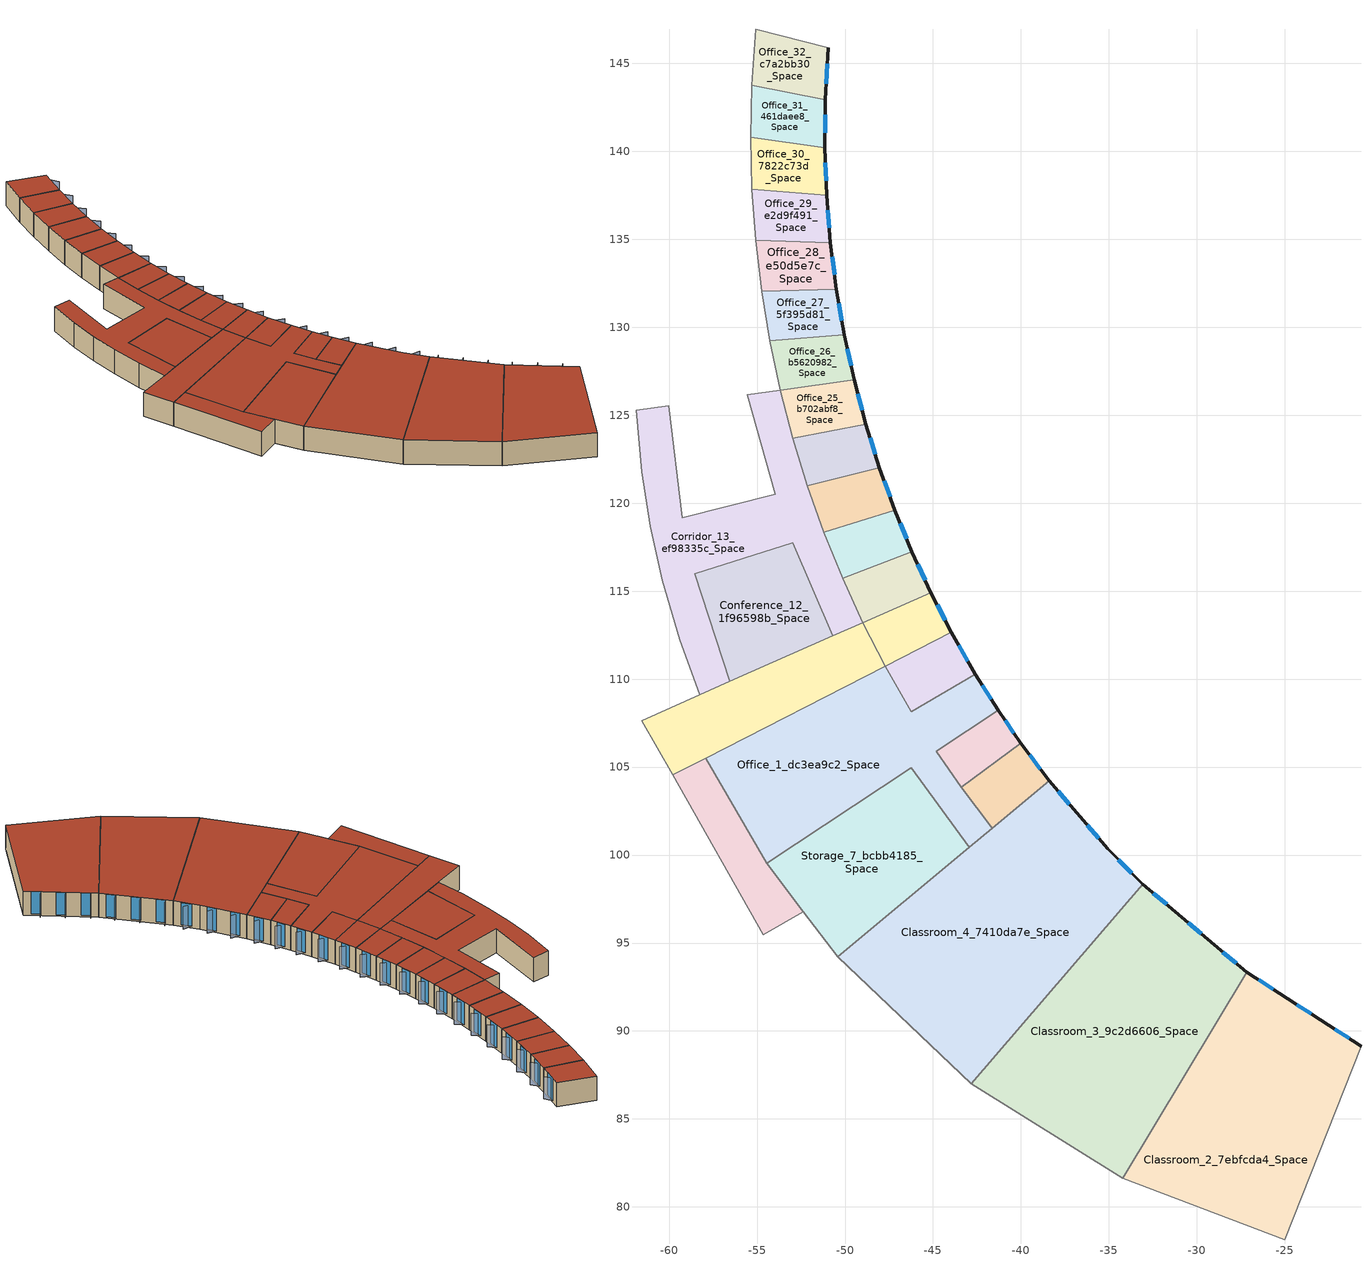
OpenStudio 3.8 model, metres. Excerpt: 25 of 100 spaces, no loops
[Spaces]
Office_1_dc3ea9c2_Space
 floor outside: -42.59,110.28 -41.29,108.23 -44.81,105.91 -43.38,103.84 -41.64,101.53 -42.95,100.44 -46.23,104.97 -54.46,99.53 -57.93,105.51 -47.71,110.73 -46.23,108.16 z18.9
 wall outside: -41.29,108.23 -42.59,110.28 z18.9:21.95
 wall to Corridor_2_a1642b87_Space: -57.93,105.51 -54.46,99.53 z18.9:21.95
 wall to Storage_7_bcbb4185_Space: -54.46,99.53 -46.23,104.97 -42.95,100.44 z18.9:21.95
 wall to Classroom_4_7410da7e_Space: -42.95,100.44 -41.64,101.53 z18.9:21.95
 wall to Conference_6_9ab692a0_Space: -41.64,101.53 -43.38,103.84 z18.9:21.95
 wall to Office_2_90ed529d_Space: -43.38,103.84 -44.81,105.91 -41.29,108.23 z18.9:21.95
 wall to Office_4_8a656f25_Space: -42.59,110.28 -46.23,108.16 -47.71,110.73 z18.9:21.95
 wall to Corridor_14_bce17e83_Space: -47.71,110.73 -57.93,105.51 z18.9:21.95
 window: -41.69,108.86 -42.19,109.65 z19.12:21.92
 roof outside: -57.93,105.51 -54.46,99.53 -46.23,104.97 -42.95,100.44 -41.64,101.53 -43.38,103.84 -44.81,105.91 -41.29,108.23 -42.59,110.28 -46.23,108.16 -47.71,110.73 z21.95
Office_2_90ed529d_Space
 floor outside: -41.29,108.23 -40,106.36 -43.38,103.84 -44.81,105.91 z18.9
 wall outside: -40,106.36 -41.29,108.23 z18.9:21.95
 wall to Conference_6_9ab692a0_Space: -43.38,103.84 -40,106.36 z18.9:21.95
 window: -40.4,106.94 -40.89,107.65 z19.12:21.92
 roof outside: -44.81,105.91 -43.38,103.84 -40,106.36 -41.29,108.23 z21.95
Office_4_8a656f25_Space
 floor outside: -43.95,112.65 -42.59,110.28 -46.23,108.16 -47.71,110.73 z18.9
 wall outside: -42.59,110.28 -43.95,112.65 z18.9:21.95
 wall to Office_19_036393c4_Space: -43.95,112.65 -47.71,110.73 z18.9:21.95
 window: -43.01,111.01 -43.53,111.92 z19.12:21.92
 roof outside: -47.71,110.73 -46.23,108.16 -42.59,110.28 -43.95,112.65 z21.95
Office_19_036393c4_Space
 floor outside: -45.12,114.92 -43.95,112.65 -47.71,110.73 -48.98,113.21 z18.9
 wall outside: -43.95,112.65 -45.12,114.92 z18.9:21.95
 wall to Office_22_03c9018e_Space: -45.12,114.92 -48.98,113.21 z18.9:21.95
 wall to Corridor_14_bce17e83_Space: -48.98,113.21 -47.71,110.73 z18.9:21.95
 window: -44.31,113.35 -44.76,114.22 z19.12:21.92
 roof outside: -48.98,113.21 -47.71,110.73 -43.95,112.65 -45.12,114.92 z21.95
Office_21_3e624260_Space
 floor outside: -47.17,119.61 -46.19,117.24 -50.14,115.74 -51.2,118.34 z18.9
 wall outside: -46.19,117.24 -47.17,119.61 z18.9:21.95
 wall to Office_22_03c9018e_Space: -50.14,115.74 -46.19,117.24 z18.9:21.95
 wall to Office_23_3a887d1c_Space: -47.17,119.61 -51.2,118.34 z18.9:21.95
 wall to Corridor_13_ef98335c_Space: -51.2,118.34 -50.14,115.74 z18.9:21.95
 window: -46.5,117.97 -46.87,118.87 z19.12:21.92
 roof outside: -51.2,118.34 -50.14,115.74 -46.19,117.24 -47.17,119.61 z21.95
Office_22_03c9018e_Space
 floor outside: -46.19,117.24 -45.12,114.92 -48.98,113.21 -50.14,115.74 z18.9
 wall outside: -45.12,114.92 -46.19,117.24 z18.9:21.95
 wall to Corridor_13_ef98335c_Space: -50.14,115.74 -48.98,113.21 z18.9:21.95
 window: -45.45,115.63 -45.86,116.52 z19.12:21.92
 roof outside: -50.14,115.74 -48.98,113.21 -45.12,114.92 -46.19,117.24 z21.95
Office_23_3a887d1c_Space
 floor outside: -48.04,122.03 -47.17,119.61 -51.2,118.34 -52.14,120.98 z18.9
 wall outside: -47.17,119.61 -48.04,122.03 z18.9:21.95
 wall to Office_24_a6e6d1ee_Space: -48.04,122.03 -52.14,120.98 z18.9:21.95
 wall to Corridor_13_ef98335c_Space: -52.14,120.98 -51.2,118.34 z18.9:21.95
 window: -47.44,120.36 -47.77,121.28 z19.12:21.92
 roof outside: -52.14,120.98 -51.2,118.34 -47.17,119.61 -48.04,122.03 z21.95
Office_24_a6e6d1ee_Space
 floor outside: -48.82,124.5 -48.04,122.03 -52.14,120.98 -52.97,123.68 z18.9
 wall outside: -48.04,122.03 -48.82,124.5 z18.9:21.95
 wall to Office_25_b702abf8_Space: -48.82,124.5 -52.97,123.68 z18.9:21.95
 wall to Corridor_13_ef98335c_Space: -52.97,123.68 -52.14,120.98 z18.9:21.95
 window: -48.28,122.79 -48.58,123.73 z19.12:21.92
 roof outside: -52.97,123.68 -52.14,120.98 -48.04,122.03 -48.82,124.5 z21.95
Office_25_b702abf8_Space
 floor outside: -49.48,127.02 -48.82,124.5 -52.97,123.68 -53.68,126.43 z18.9
 wall outside: -48.82,124.5 -49.48,127.02 z18.9:21.95
 wall to Office_26_b5620982_Space: -49.48,127.02 -53.68,126.43 z18.9:21.95
 wall to Corridor_13_ef98335c_Space: -53.68,126.43 -52.97,123.68 z18.9:21.95
 window: -49.02,125.28 -49.28,126.24 z19.12:21.92
 roof outside: -53.68,126.43 -52.97,123.68 -48.82,124.5 -49.48,127.02 z21.95
Office_26_b5620982_Space
 floor outside: -50.04,129.58 -49.48,127.02 -53.68,126.43 -54.27,129.22 z18.9
 wall outside: -49.48,127.02 -50.04,129.58 z18.9:21.95
 wall to Office_27_5f395d81_Space: -50.04,129.58 -54.27,129.22 z18.9:21.95
 wall to Corridor_11_dd9caaad_Space: -54.27,129.22 -53.68,126.43 z18.9:21.95
 window: -49.66,127.81 -49.87,128.78 z19.12:21.92
 roof outside: -54.27,129.22 -53.68,126.43 -49.48,127.02 -50.04,129.58 z21.95
Office_27_5f395d81_Space
 floor outside: -50.49,132.18 -50.04,129.58 -54.27,129.22 -54.74,132.06 z18.9
 wall outside: -50.04,129.58 -50.49,132.18 z18.9:21.95
 wall to Office_28_e50d5e7c_Space: -50.49,132.18 -54.74,132.06 z18.9:21.95
 wall to Corridor_11_dd9caaad_Space: -54.74,132.06 -54.27,129.22 z18.9:21.95
 window: -50.18,130.38 -50.35,131.37 z19.12:21.92
 roof outside: -54.74,132.06 -54.27,129.22 -50.04,129.58 -50.49,132.18 z21.95
Office_28_e50d5e7c_Space
 floor outside: -50.83,134.82 -50.49,132.18 -54.74,132.06 -55.08,134.94 z18.9
 wall outside: -50.49,132.18 -50.83,134.82 z18.9:21.95
 wall to Office_29_e2d9f491_Space: -50.83,134.82 -55.08,134.94 z18.9:21.95
 wall to Corridor_11_dd9caaad_Space: -55.08,134.94 -54.74,132.06 z18.9:21.95
 window: -50.6,132.99 -50.73,134 z19.12:21.92
 roof outside: -55.08,134.94 -54.74,132.06 -50.49,132.18 -50.83,134.82 z21.95
Office_29_e2d9f491_Space
 floor outside: -51.05,137.49 -50.83,134.82 -55.08,134.94 -55.29,137.85 z18.9
 wall outside: -50.83,134.82 -51.05,137.49 z18.9:21.95
 wall to Office_30_7822c73d_Space: -51.05,137.49 -55.29,137.85 z18.9:21.95
 wall to Corridor_11_dd9caaad_Space: -55.29,137.85 -55.08,134.94 z18.9:21.95
 window: -50.9,135.65 -50.98,136.66 z19.12:21.92
 roof outside: -55.29,137.85 -55.08,134.94 -50.83,134.82 -51.05,137.49 z21.95
Office_30_7822c73d_Space
 floor outside: -51.14,140.2 -51.05,137.49 -55.29,137.85 -55.36,140.79 z18.9
 wall outside: -51.05,137.49 -51.14,140.2 z18.9:21.95
 wall to Office_31_461daee8_Space: -51.14,140.2 -55.36,140.79 z18.9:21.95
 wall to Corridor_11_dd9caaad_Space: -55.36,140.79 -55.29,137.85 z18.9:21.95
 window: -51.08,138.33 -51.11,139.36 z19.12:21.92
 roof outside: -55.36,140.79 -55.29,137.85 -51.05,137.49 -51.14,140.2 z21.95
Office_31_461daee8_Space
 floor outside: -51.12,142.94 -51.14,140.2 -55.36,140.79 -55.3,143.76 z18.9
 wall outside: -51.14,140.2 -51.12,142.94 z18.9:21.95
 wall to Office_32_c7a2bb30_Space: -51.12,142.94 -55.3,143.76 z18.9:21.95
 wall to Corridor_11_dd9caaad_Space: -55.3,143.76 -55.36,140.79 z18.9:21.95
 window: -51.13,141.05 -51.12,142.09 z19.12:21.92
 roof outside: -55.3,143.76 -55.36,140.79 -51.14,140.2 -51.12,142.94 z21.95
Office_32_c7a2bb30_Space
 floor outside: -50.94,145.89 -51.12,142.94 -55.3,143.76 -55.08,146.95 z18.9
 wall outside: -51.12,142.94 -50.94,145.89 z18.9:21.95
 wall to Conference_8_2761f21b_Space: -50.94,145.89 -55.08,146.95 z18.9:21.95
 wall to Corridor_11_dd9caaad_Space: -55.08,146.95 -55.3,143.76 z18.9:21.95
 window: -51.06,143.85 -51,144.98 z19.12:21.92
 roof outside: -55.08,146.95 -55.3,143.76 -51.12,142.94 -50.94,145.89 z21.95
Conference_6_9ab692a0_Space
 floor outside: -40,106.36 -38.4,104.23 -41.64,101.53 -43.38,103.84 z18.9
 wall outside: -38.4,104.23 -40,106.36 z18.9:21.95
 wall to Classroom_4_7410da7e_Space: -41.64,101.53 -38.4,104.23 z18.9:21.95
 window: -38.9,104.89 -39.51,105.7 z19.12:21.92
 roof outside: -43.38,103.84 -41.64,101.53 -38.4,104.23 -40,106.36 z21.95
Conference_12_1f96598b_Space
 floor outside: -52.98,117.75 -50.71,112.47 -56.54,109.89 -58.55,115.99 z18.9
 wall to Corridor_13_ef98335c_Space: -50.71,112.47 -52.98,117.75 -58.55,115.99 -56.54,109.89 z18.9:21.95
 wall to Corridor_14_bce17e83_Space: -56.54,109.89 -50.71,112.47 z18.9:21.95
 roof outside: -58.55,115.99 -56.54,109.89 -50.71,112.47 -52.98,117.75 z21.95
Classroom_2_7ebfcda4_Space
 floor outside: -20.67,89.15 -25.02,78.12 -34.22,81.63 -27.16,93.33 z18.9
 wall outside: -20.67,89.15 -27.16,93.33 z18.9:21.95
 wall to Classroom_3_9c2d6606_Space: -27.16,93.33 -34.22,81.63 z18.9:21.95
 wall to Corridor_15_63274d93_Space: -34.22,81.63 -25.02,78.12 z18.9:21.95
 wall to Storage_6_e283fc4b_Space: -25.02,78.12 -20.67,89.15 z18.9:21.95
 window: -21.34,89.58 -22.16,90.11 / -23.5,90.97 -24.33,91.5 / -25.67,92.37 -26.49,92.9 z19.12:21.92
 roof outside: -27.16,93.33 -34.22,81.63 -25.02,78.12 -20.67,89.15 z21.95
Classroom_3_9c2d6606_Space
 floor outside: -27.16,93.33 -34.22,81.63 -42.83,86.99 -33.08,98.35 z18.9
 wall outside: -27.16,93.33 -33.08,98.35 z18.9:21.95
 wall to Classroom_4_7410da7e_Space: -33.08,98.35 -42.83,86.99 z18.9:21.95
 wall to Corridor_15_63274d93_Space: -42.83,86.99 -34.22,81.63 z18.9:21.95
 window: -27.77,93.85 -28.53,94.49 / -29.75,95.52 -30.5,96.16 / -31.72,97.2 -32.47,97.83 z19.12:21.92
 roof outside: -33.08,98.35 -42.83,86.99 -34.22,81.63 -27.16,93.33 z21.95
Classroom_4_7410da7e_Space
 floor outside: -35.07,100.37 -33.08,98.35 -42.83,86.99 -50.42,94.21 -38.4,104.23 z18.9
 wall outside: -33.08,98.35 -35.07,100.37 -38.4,104.23 z18.9:21.95
 wall to Corridor_15_63274d93_Space: -50.42,94.21 -42.83,86.99 z18.9:21.95
 wall to Storage_7_bcbb4185_Space: -42.95,100.44 -50.42,94.21 z18.9:21.95
 window: -33.7,98.98 -34.45,99.74 / -35.59,100.97 -36.22,101.7 / -37.25,102.9 -37.89,103.64 z19.12:21.92
 roof outside: -50.42,94.21 -42.83,86.99 -33.08,98.35 -35.07,100.37 -38.4,104.23 z21.95
Corridor_2_a1642b87_Space
 floor outside: -57.93,105.51 -54.46,99.53 -52.36,96.77 -54.64,95.47 -59.8,104.55 z18.9
 wall to Storage_7_bcbb4185_Space: -52.36,96.77 -54.46,99.53 z18.9:21.95
 wall to Corridor_14_bce17e83_Space: -57.93,105.51 -59.8,104.55 z18.9:21.95
 wall to Classroom_1_bcdb10c7_Space: -59.8,104.55 -54.64,95.47 z18.9:21.95
 wall to Corridor_15_63274d93_Space: -54.64,95.47 -52.36,96.77 z18.9:21.95
 roof outside: -59.8,104.55 -54.64,95.47 -52.36,96.77 -54.46,99.53 -57.93,105.51 z21.95
Corridor_13_ef98335c_Space
 floor outside: -53.68,126.43 -52.97,123.68 -52.14,120.98 -51.2,118.34 -50.14,115.74 -48.98,113.21 -50.71,112.47 -52.98,117.75 -58.55,115.99 -56.54,109.89 -58.25,109.1 -59.4,112.24 -60.39,115.63 -61.07,118.7 -61.56,121.79 -61.88,125.28 -60.01,125.54 -59.25,119.17 -53.97,120.52 -55.55,126.17 z18.9
 wall to Corridor_11_dd9caaad_Space: -60.01,125.54 -61.88,125.28 / -53.68,126.43 -55.55,126.17 z18.9:21.95
 wall to Conference_13_0a49b84a_Space: -55.55,126.17 -53.97,120.52 -59.25,119.17 -60.01,125.54 z18.9:21.95
 wall to Corridor_14_bce17e83_Space: -50.71,112.47 -48.98,113.21 / -58.25,109.1 -56.54,109.89 z18.9:21.95
 wall to Conference_14_ebad9194_Space: -59.4,112.24 -58.25,109.1 z18.9:21.95
 wall to Office_11_144cce5f_Space: -60.39,115.63 -59.4,112.24 z18.9:21.95
 wall to Office_20_d91e2c96_Space: -61.07,118.7 -60.39,115.63 z18.9:21.95
 wall to Office_12_41c03544_Space: -61.56,121.79 -61.07,118.7 z18.9:21.95
 wall to Office_13_e8221609_Space: -61.88,125.28 -61.56,121.79 z18.9:21.95
 roof outside: -61.88,125.28 -61.56,121.79 -61.07,118.7 -60.39,115.63 -59.4,112.24 -58.25,109.1 -56.54,109.89 -58.55,115.99 -52.98,117.75 -50.71,112.47 -48.98,113.21 -50.14,115.74 -51.2,118.34 -52.14,120.98 -52.97,123.68 -53.68,126.43 -55.55,126.17 -53.97,120.52 -59.25,119.17 -60.01,125.54 z21.95
Corridor_14_bce17e83_Space
 floor outside: -48.98,113.21 -47.71,110.73 -59.8,104.55 -61.55,107.64 -58.25,109.1 -56.54,109.89 -50.71,112.47 z18.9
 wall to Classroom_1_bcdb10c7_Space: -61.55,107.64 -59.8,104.55 z18.9:21.95
 wall to Conference_14_ebad9194_Space: -58.25,109.1 -61.55,107.64 z18.9:21.95
 roof outside: -58.25,109.1 -61.55,107.64 -59.8,104.55 -47.71,110.73 -48.98,113.21 -50.71,112.47 -56.54,109.89 z21.95
Storage_7_bcbb4185_Space
 floor outside: -46.23,104.97 -42.95,100.44 -50.42,94.21 -54.46,99.53 z18.9
 wall to Corridor_15_63274d93_Space: -52.36,96.77 -50.42,94.21 z18.9:21.95
 roof outside: -54.46,99.53 -50.42,94.21 -42.95,100.44 -46.23,104.97 z21.95
shading: -41.21,109.43 -42.19,109.65 / -39.91,107.47 -40.89,107.65 / -42.57,111.66 -43.53,111.92 / -43.81,113.91 -44.76,114.22 / -45.94,118.49 -46.87,118.87 / -44.92,116.17 -45.86,116.52 / -46.87,120.86 -47.77,121.28 / -47.69,123.27 -48.58,123.73 / -48.41,125.73 -49.28,126.24 / -49.03,128.24 -49.87,128.78 / -49.54,130.8 -50.35,131.37 / -49.93,133.39 -50.73,134 / -50.22,136.02 -50.98,136.66 / -50.38,138.68 -51.11,139.36 / -50.42,141.38 -51.12,142.09 / -50.33,144.23 -51,144.98 / -38.51,105.56 -39.51,105.7 / -21.89,90.53 -22.16,90.11 / -24.06,91.92 -24.33,91.5 / -26.22,93.32 -26.49,92.9 / -28.2,94.87 -28.53,94.49 / -30.18,96.54 -30.5,96.16 / -32.15,98.21 -32.47,97.83 / -33.45,99.74 -34.45,99.74 / -35.22,101.63 -36.22,101.7 / -36.89,103.56 -37.89,103.64 z19.12:21.92
[Building]
LabBuilding: Default Construction Set=Default Generic Construction Set
[Material]
Name | Roughness | Thickness {m} | Conductivity {W/m-K} | Density {kg/m3} | Specific Heat {J/kg-K} | Thermal Absorptance | Solar Absorptance | Visible Absorptance
Generic Wall Air Gap | Smooth | 0.1 | 0.667 | 1.28 | 1000 | 0.9 | 0.7 | 0.7
8 in. Concrete Block Basement Wall | MediumRough | 0.2032 | 1.32511 | 1842 | 911.412 | 0.9 | 0.7 | 0.7
Generic 25mm Wood | MediumSmooth | 0.0254 | 0.15 | 608 | 1630 | 0.9 | 0.5 | 0.5
25mm Stucco | Smooth | 0.0254 | 0.719518 | 1856 | 839.458 | 0.9 | 0.7 | 0.7
Generic Acoustic Tile | MediumSmooth | 0.02 | 0.06 | 368 | 590 | 0.9 | 0.2 | 0.2
Generic 50mm Insulation | MediumRough | 0.05 | 0.03 | 43 | 1210 | 0.9 | 0.7 | 0.7
5/8 in. Gypsum Board | MediumSmooth | 0.0159 | 0.159893 | 800.002 | 1089.3 | 0.9 | 0.7 | 0.7
Generic Roof Membrane | MediumRough | 0.01 | 0.16 | 1120 | 1460 | 0.9 | 0.65 | 0.65
Generic HW Concrete | MediumRough | 0.2 | 1.95 | 2240 | 900 | 0.9 | 0.8 | 0.8
F08 Metal surface; Metal Roof Surface | Smooth | 0.0008 | 45.2497 | 7824.02 | 499.678 | 0.9 | 0.7 | 0.7
Generic 25mm Insulation | MediumRough | 0.025 | 0.03 | 43 | 1210 | 0.9 | 0.7 | 0.7
Roof Membrane | VeryRough | 0.0095 | 0.159893 | 1121.29 | 1459.06 | 0.9 | 0.7 | 0.7
Generic Ceiling Air Gap | Smooth | 0.1 | 0.556 | 1.28 | 1000 | 0.9 | 0.7 | 0.7
Generic LW Concrete | MediumRough | 0.1 | 0.53 | 1280 | 840 | 0.9 | 0.8 | 0.8
8 in. Normalweight Concrete Floor | MediumRough | 0.2032 | 2.30846 | 2322.01 | 831.464 | 0.9 | 0.7 | 0.7
Generic Painted Metal | Smooth | 0.0015 | 45 | 7690 | 410 | 0.9 | 0.5 | 0.5
Generic Brick | MediumRough | 0.1 | 0.9 | 1920 | 790 | 0.9 | 0.65 | 0.65
Generic Gypsum Board | MediumSmooth | 0.0127 | 0.16 | 800 | 1090 | 0.9 | 0.5 | 0.5
Material 1 | Smooth | 0.1 | 0.1 | 0.1 | 1400 |  | 0.65 | 0.65
[Material:NoMass] Thermal Absorptance=0.9; Solar Absorptance=0.7
Name | Roughness | Thermal Resistance {m2-K/W} | Visible Absorptance
Typical Insulation-R7 | MediumSmooth | 1.23277 | 0.7
Typical Insulation-R31 | MediumSmooth | 5.45942 | 0.7
Typical Insulation-R17 | MediumSmooth | 2.99387 | 0.7
Typical Insulation-R24 | MediumSmooth | 4.22664 | 0.7
Typical Insulation-R4 | MediumSmooth | 0.704441 | 0.7
Typical Insulation-R2 | MediumSmooth | 0.35222 | 0.7
Typical Carpet Pad | VeryRough | 0.21648 | 0.8
[WindowMaterial:Gas] Gas Type=Air
Name | Thickness {m}
AIR 13MM; Generic Window Air Gap | 0.0127
Gap_1_W_0_0038 | 0.0038
[WindowMaterial:Glazing] Optical Data Type=SpectralAverage; Infrared Transmittance at Normal Incidence=0; Dirt Correction Factor for Solar and Visible Transmittance=1; Solar Diffusing=No
Name | Thickness {m} | Solar Transmittance at Normal Incidence | Front Side Solar Reflectance at Normal Incidence | Back Side Solar Reflectance at Normal Incidence | Visible Transmittance at Normal Incidence | Front Side Visible Reflectance at Normal Incidence | Back Side Visible Reflectance at Normal Incidence | Front Side Infrared Hemispherical Emissivity | Back Side Infrared Hemispherical Emissivity | Conductivity {W/m-K}
Glass_2027F_LayerAvg | 0.004 | 0.369744 | 0.470069 | 0.340935 | 0.765222 | 0.0546 | 0.073741 | 0.03675 | 0.84 | 0.999331
CLEAR 6MM | 0.006 | 0.775 | 0.071 | 0.071 | 0.881 | 0.08 | 0.08 | 0.84 | 0.84 | 0.899398
Glass_2052_LayerAvg | 0.00837 | 0.507767 | 0.054228 | 0.0544931 | 0.586833 | 0.05805 | 0.058397 | 0.84 | 0.84 | 0.999331
Generic Clear Glass | 0.006 | 0.77 | 0.07 | 0.07 | 0.88 | 0.08 | 0.08 | 0.84 | 0.84 | 1
Generic Low-e Glass | 0.006 | 0.45 | 0.36 | 0.36 | 0.71 | 0.21 | 0.21 | 0.84 | 0.047 | 1
REF D CLEAR 6MM | 0.006 | 0.429 | 0.308 | 0.379 | 0.334 | 0.453 | 0.505 | 0.84 | 0.82 | 0.899398
REF B CLEAR HI 6MM | 0.006 | 0.24 | 0.16 | 0.32 | 0.3 | 0.16 | 0.29 | 0.84 | 0.6 | 0.899398
[Construction]
Generic Ground Slab: Generic 50mm Insulation, Generic HW Concrete
Generic Exposed Floor: Generic Painted Metal, Generic Ceiling Air Gap, Generic 50mm Insulation, Generic LW Concrete
Typical Insulated Carpeted 8in Slab Floor-R5: Typical Insulation-R4, 8 in. Normalweight Concrete Floor, Typical Carpet Pad
Generic Double Pane: Generic Low-e Glass, Generic Window Air Gap, Generic Clear Glass
Generic Shade: Material 1
Generic Underground Wall: Generic 50mm Insulation, Generic HW Concrete, Generic Wall Air Gap, Generic Gypsum Board
U 0.44 SHGC 0.26 Dbl Ref-B-H Clr 6mm/13mm Air: REF B CLEAR HI 6MM, AIR 13MM, CLEAR 6MM
Generic Underground Roof: Generic 50mm Insulation, Generic HW Concrete, Generic Ceiling Air Gap, Generic Acoustic Tile
Generic Interior Floor: Generic Acoustic Tile, Generic Ceiling Air Gap, Generic LW Concrete
Typical IEAD Roof-R32: Roof Membrane, Typical Insulation-R31, Metal Roof Surface
Typical Insulated Basement Mass Wall-R8: Typical Insulation-R7, 8 in. Concrete Block Basement Wall
Generic Interior Door: Generic 25mm Wood
Typical Insulated Steel Framed Exterior Wall-R19: 25mm Stucco, 5/8 in. Gypsum Board, Typical Insulation-R17, 5/8 in. Gypsum Board
Generic Single Pane: Generic Clear Glass
Typical Overhead Door-R2: Typical Insulation-R2
Typical Insulated Metal Door-R2: F08 Metal surface, Typical Insulation-R2
Generic Exterior Wall: Generic Brick, Generic LW Concrete, Generic 50mm Insulation, Generic Wall Air Gap, Generic Gypsum Board
Generic Roof: Generic Roof Membrane, Generic 50mm Insulation, Generic LW Concrete, Generic Ceiling Air Gap, Generic Acoustic Tile
U 0.48 SHGC 0.40 Dbl Ref-D Clr 6mm/13mm: REF D CLEAR 6MM, AIR 13MM, CLEAR 6MM
Generic Interior Wall: Generic Gypsum Board, Generic Wall Air Gap, Generic Gypsum Board
Generic Exterior Door: Generic Painted Metal, Generic 25mm Insulation, Generic Painted Metal
Generic Interior Ceiling: Generic LW Concrete, Generic Ceiling Air Gap, Generic Acoustic Tile
Typical Insulated Steel Framed Exterior Floor-R27: 25mm Stucco, 5/8 in. Gypsum Board, Typical Insulation-R24, 5/8 in. Gypsum Board, Typical Carpet Pad
Window_U_0.50_SHGC_0.40_Skylight_Frame_Width_0.430_in: Glass_2052_LayerAvg, Gap_1_W_0_0038, Glass_2027F_LayerAvg
[DefaultConstructionSet]
Name | Default Exterior Surface Constructions | Default Interior Surface Constructions | Default Ground Contact Surface Constructions | Default Exterior SubSurface Constructions | Default Interior SubSurface Constructions | Space Shading Construction | Adiabatic Surface Construction
Default Generic Construction Set | Default Surface Constructions 2 | Default Surface Constructions 1 | Default Surface Constructions 3 | Default Sub Surface Constructions 2 | Default Sub Surface Constructions 1 | Generic Shade | Generic Interior Wall
2013::ClimateZone5::SteelFramed | Default Surface Constructions 5 | Default Surface Constructions 4 | Default Surface Constructions 6 | Default Sub Surface Constructions 4 | Default Sub Surface Constructions 3
[DefaultSurfaceConstructions]
Name | Floor Construction | Wall Construction | Roof Ceiling Construction
Default Surface Constructions 1 | Generic Interior Floor | Generic Interior Wall | Generic Interior Ceiling
Default Surface Constructions 2 | Generic Exposed Floor | Generic Exterior Wall | Generic Roof
Default Surface Constructions 3 | Generic Ground Slab | Generic Underground Wall | Generic Underground Roof
Default Surface Constructions 4
Default Surface Constructions 5 | Typical Insulated Steel Framed Exterior Floor-R27 | Typical Insulated Steel Framed Exterior Wall-R19 | Typical IEAD Roof-R32
Default Surface Constructions 6 | Typical Insulated Carpeted 8in Slab Floor-R5 | Typical Insulated Basement Mass Wall-R8
[DefaultSubSurfaceConstructions]
Name | Fixed Window Construction | Operable Window Construction | Door Construction | Glass Door Construction | Overhead Door Construction | Skylight Construction
Default Sub Surface Constructions 1 | Generic Single Pane | Generic Single Pane | Generic Interior Door | Generic Single Pane | Generic Interior Door | Generic Single Pane
Default Sub Surface Constructions 2 | Generic Double Pane | Generic Double Pane | Generic Exterior Door | Generic Double Pane | Generic Exterior Door | Generic Double Pane
Default Sub Surface Constructions 3
Default Sub Surface Constructions 4 | U 0.48 SHGC 0.40 Dbl Ref-D Clr 6mm/13mm | U 0.48 SHGC 0.40 Dbl Ref-D Clr 6mm/13mm | Typical Insulated Metal Door-R2 | U 0.44 SHGC 0.26 Dbl Ref-B-H Clr 6mm/13mm Air | Typical Overhead Door-R2 | Window_U_0.50_SHGC_0.40_Skylight_Frame_Width_0.430_in
[SpaceType]
Name | Design Specification Outdoor Air Object | Standards Space Type
2013::MediumOffice::ClosedOffice | 2013::MediumOffice::ClosedOffice_Ventilation | ClosedOffice
2013::MediumOffice::Conference | 2013::MediumOffice::Conference_Ventilation | Conference
2013::MediumOffice::Storage | 2013::MediumOffice::Storage_Ventilation | Storage
2013::MediumOffice::Corridor | 2013::MediumOffice::Corridor_Ventilation | Corridor
2013::MediumOffice::Classroom | 2013::MediumOffice::Classroom_Ventilation | Classroom
[People:Definition] Number of People Calculation Method=People/Area; Fraction Radiant=0.3; Sensible Heat Fraction=Autocalculate
Name | People per Space Floor Area {person/m2}
2013::MediumOffice::ClosedOffice_People | 0.0511286
2013::MediumOffice::Conference_People | 0.538196
2013::MediumOffice::Classroom_People | 0.376737
[People] Number of People Schedule=OfficeMedium BLDG_OCC_SCH; Activity Level Schedule=OfficeMedium ACTIVITY_SCH; Multiplier=1
Name | People Definition | Space or SpaceType
2013::MediumOffice::ClosedOffice_People | 2013::MediumOffice::ClosedOffice_People | 2013::MediumOffice::ClosedOffice
2013::MediumOffice::Conference_People | 2013::MediumOffice::Conference_People | 2013::MediumOffice::Conference
2013::MediumOffice::Classroom_People | 2013::MediumOffice::Classroom_People | 2013::MediumOffice::Classroom
[Lights:Definition] Design Level Calculation Method=Watts/Area; Fraction Radiant=0.7; Fraction Visible=0.2; Return Air Fraction=0
Name | Watts per Space Floor Area {W/m2}
2013::MediumOffice::ClosedOffice_Lighting | 11.9479
2013::MediumOffice::Conference_Lighting | 13.2396
2013::MediumOffice::Storage_Lighting | 6.781257
2013::MediumOffice::Corridor_Lighting | 7.104174
2013::MediumOffice::Classroom_Lighting | 13.3472
[Lights] Schedule=OfficeMedium BLDG_LIGHT_SCH_2013; Fraction Replaceable=1
Name | Lights Definition | Space or SpaceType
2013::MediumOffice::ClosedOffice_Lighting | 2013::MediumOffice::ClosedOffice_Lighting | 2013::MediumOffice::ClosedOffice
2013::MediumOffice::Conference_Lighting | 2013::MediumOffice::Conference_Lighting | 2013::MediumOffice::Conference
2013::MediumOffice::Storage_Lighting | 2013::MediumOffice::Storage_Lighting | 2013::MediumOffice::Storage
2013::MediumOffice::Corridor_Lighting | 2013::MediumOffice::Corridor_Lighting | 2013::MediumOffice::Corridor
2013::MediumOffice::Classroom_Lighting | 2013::MediumOffice::Classroom_Lighting | 2013::MediumOffice::Classroom
[ElectricEquipment:Definition] Design Level Calculation Method=Watts/Area; Fraction Latent=0; Fraction Radiant=0.5; Fraction Lost=0
Name | Watts per Space Floor Area {W/m2}
2013::MediumOffice::ClosedOffice_Electric | 9.364593
2013::MediumOffice::Conference_Electric | 10.7639
2013::MediumOffice::Storage_Electric | 0
2013::MediumOffice::Corridor_Electric | 3.121531
2013::MediumOffice::Classroom_Electric | 9.99966
[ElectricEquipment] Schedule=OfficeMedium BLDG_EQUIP_SCH_2013
Name | Electric Equipment Definition | Space or SpaceType
2013::MediumOffice::ClosedOffice_Electric | 2013::MediumOffice::ClosedOffice_Electric | 2013::MediumOffice::ClosedOffice
2013::MediumOffice::Conference_Electric | 2013::MediumOffice::Conference_Electric | 2013::MediumOffice::Conference
2013::MediumOffice::Storage_Electric | 2013::MediumOffice::Storage_Electric | 2013::MediumOffice::Storage
2013::MediumOffice::Corridor_Electric | 2013::MediumOffice::Corridor_Electric | 2013::MediumOffice::Corridor
2013::MediumOffice::Classroom_Electric | 2013::MediumOffice::Classroom_Electric | 2013::MediumOffice::Classroom
[SpaceInfiltration:DesignFlowRate] Schedule=OfficeMedium INFIL_SCH_PNNL; Design Flow Rate Calculation Method=Flow/ExteriorArea; Flow per Exterior Surface Area {m3/s-m2}=0.000226568; Constant Term Coefficient=1; Temperature Term Coefficient=0; Velocity Term Coefficient=0
Name | Space or SpaceType
2013::MediumOffice::ClosedOffice_Infiltration | 2013::MediumOffice::ClosedOffice
2013::MediumOffice::Conference_Infiltration | 2013::MediumOffice::Conference
2013::MediumOffice::Storage_Infiltration | 2013::MediumOffice::Storage
2013::MediumOffice::Corridor_Infiltration | 2013::MediumOffice::Corridor
2013::MediumOffice::Classroom_Infiltration | 2013::MediumOffice::Classroom
[DesignSpecification:OutdoorAir] Outdoor Air Flow Rate {m3/s}=0; Outdoor Air Flow Air Changes per Hour {1/hr}=0
Name | Outdoor Air Flow per Person {m3/s-person} | Outdoor Air Flow per Floor Area {m3/s-m2}
2013::MediumOffice::ClosedOffice_Ventilation; 2013::MediumOffice::Conference_Ventilation | 0.00235973 | 0.0003048
2013::MediumOffice::Storage_Ventilation | 0 | 0.0006096
2013::MediumOffice::Corridor_Ventilation | 0 | 0.0003048
2013::MediumOffice::Classroom_Ventilation | 0.00471947 | 0.0006096
[Space] Default Construction Set=2013::ClimateZone5::SteelFramed; Building Story=UndefinedStory
Name | Space Type | Thermal Zone
Office_1_dc3ea9c2_Space | 2013::MediumOffice::ClosedOffice | Office_1_dc3ea9c2
Office_2_90ed529d_Space | 2013::MediumOffice::ClosedOffice | Office_2_90ed529d
Office_4_8a656f25_Space | 2013::MediumOffice::ClosedOffice | Office_4_8a656f25
Office_19_036393c4_Space | 2013::MediumOffice::ClosedOffice | Office_19_036393c4
Office_21_3e624260_Space | 2013::MediumOffice::ClosedOffice | Office_21_3e624260
Office_22_03c9018e_Space | 2013::MediumOffice::ClosedOffice | Office_22_03c9018e
Office_23_3a887d1c_Space | 2013::MediumOffice::ClosedOffice | Office_23_3a887d1c
Office_24_a6e6d1ee_Space | 2013::MediumOffice::ClosedOffice | Office_24_a6e6d1ee
Office_25_b702abf8_Space | 2013::MediumOffice::ClosedOffice | Office_25_b702abf8
Office_26_b5620982_Space | 2013::MediumOffice::ClosedOffice | Office_26_b5620982
Office_27_5f395d81_Space | 2013::MediumOffice::ClosedOffice | Office_27_5f395d81
Office_28_e50d5e7c_Space | 2013::MediumOffice::ClosedOffice | Office_28_e50d5e7c
Office_29_e2d9f491_Space | 2013::MediumOffice::ClosedOffice | Office_29_e2d9f491
Office_30_7822c73d_Space | 2013::MediumOffice::ClosedOffice | Office_30_7822c73d
Office_31_461daee8_Space | 2013::MediumOffice::ClosedOffice | Office_31_461daee8
Office_32_c7a2bb30_Space | 2013::MediumOffice::ClosedOffice | Office_32_c7a2bb30
Conference_6_9ab692a0_Space | 2013::MediumOffice::Conference | Conference_6_9ab692a0
Conference_12_1f96598b_Space | 2013::MediumOffice::Conference | Conference_12_1f96598b
Classroom_2_7ebfcda4_Space | 2013::MediumOffice::Classroom | Classroom_2_7ebfcda4
Classroom_3_9c2d6606_Space | 2013::MediumOffice::Classroom | Classroom_3_9c2d6606
Classroom_4_7410da7e_Space | 2013::MediumOffice::Classroom | Classroom_4_7410da7e
Corridor_2_a1642b87_Space | 2013::MediumOffice::Corridor | Corridor_2_a1642b87
Corridor_13_ef98335c_Space | 2013::MediumOffice::Corridor | Corridor_13_ef98335c
Corridor_14_bce17e83_Space | 2013::MediumOffice::Corridor | Corridor_14_bce17e83
Storage_7_bcbb4185_Space | 2013::MediumOffice::Storage | Storage_7_bcbb4185
[ThermalZone] Ceiling Height {m}=3.048; Use Ideal Air Loads=No
Name | Volume {m3} | Thermostat
Office_1_dc3ea9c2 | 280.002 | 2013::MediumOffice::ClosedOffice_Setpoint..Office_1_dc3ea9c2
Office_2_90ed529d | 30.7367 | 2013::MediumOffice::ClosedOffice_Setpoint..Office_2_90ed529d
Office_4_8a656f25 | 36.637 | 2013::MediumOffice::ClosedOffice_Setpoint..Office_4_8a656f25
Office_19_036393c4 | 34.2472 | 2013::MediumOffice::ClosedOffice_Setpoint..Office_19_036393c4
Office_21_3e624260 | 34.4455 | 2013::MediumOffice::ClosedOffice_Setpoint..Office_21_3e624260
Office_22_03c9018e | 34.3323 | 2013::MediumOffice::ClosedOffice_Setpoint..Office_22_03c9018e
Office_23_3a887d1c | 34.5866 | 2013::MediumOffice::ClosedOffice_Setpoint..Office_23_3a887d1c
Office_24_a6e6d1ee | 34.7554 | 2013::MediumOffice::ClosedOffice_Setpoint..Office_24_a6e6d1ee
Office_25_b702abf8 | 34.9515 | 2013::MediumOffice::ClosedOffice_Setpoint..Office_25_b702abf8
Office_26_b5620982 | 35.1746 | 2013::MediumOffice::ClosedOffice_Setpoint..Office_26_b5620982
Office_27_5f395d81 | 35.4242 | 2013::MediumOffice::ClosedOffice_Setpoint..Office_27_5f395d81
Office_28_e50d5e7c | 35.6997 | 2013::MediumOffice::ClosedOffice_Setpoint..Office_28_e50d5e7c
Office_29_e2d9f491 | 36.0006 | 2013::MediumOffice::ClosedOffice_Setpoint..Office_29_e2d9f491
Office_30_7822c73d | 36.3261 | 2013::MediumOffice::ClosedOffice_Setpoint..Office_30_7822c73d
Office_31_461daee8 | 36.6756 | 2013::MediumOffice::ClosedOffice_Setpoint..Office_31_461daee8
Office_32_c7a2bb30 | 39.5272 | 2013::MediumOffice::ClosedOffice_Setpoint..Office_32_c7a2bb30
Conference_6_9ab692a0 | 35.6582 | 2013::MediumOffice::Conference_Setpoint..Conference_6_9ab692a0
Conference_12_1f96598b | 112.914 | 2013::MediumOffice::Conference_Setpoint..Conference_12_1f96598b
Classroom_2_7ebfcda4 | 338.565 | 2013::MediumOffice::Classroom_Setpoint..Classroom_2_7ebfcda4
Classroom_3_9c2d6606 | 388.378 | 2013::MediumOffice::Classroom_Setpoint..Classroom_3_9c2d6606
Classroom_4_7410da7e | 426.23 | 2013::MediumOffice::Classroom_Setpoint..Classroom_4_7410da7e
Corridor_2_a1642b87 | 70.1319 | 2013::MediumOffice::Corridor_Setpoint..Corridor_2_a1642b87
Corridor_13_ef98335c | 229.795 | 2013::MediumOffice::Corridor_Setpoint..Corridor_13_ef98335c
Corridor_14_bce17e83 | 132.224 | 2013::MediumOffice::Corridor_Setpoint..Corridor_14_bce17e83
Storage_7_bcbb4185 | 182.892 | 2013::MediumOffice::Storage_Setpoint..Storage_7_bcbb4185
[ThermostatSetpoint:DualSetpoint] Heating Setpoint Temperature Schedule=OfficeMedium HTGSETP_SCH_YES_OPTIMUM; Cooling Setpoint Temperature Schedule=OfficeMedium CLGSETP_SCH_YES_OPTIMUM
2013::MediumOffice::ClosedOffice_Setpoint..Office_1_dc3ea9c2; 2013::MediumOffice::ClosedOffice_Setpoint..Office_2_90ed529d; 2013::MediumOffice::ClosedOffice_Setpoint..Office_4_8a656f25; 2013::MediumOffice::ClosedOffice_Setpoint..Office_19_036393c4; 2013::MediumOffice::ClosedOffice_Setpoint..Office_21_3e624260; 2013::MediumOffice::ClosedOffice_Setpoint..Office_22_03c9018e; 2013::MediumOffice::ClosedOffice_Setpoint..Office_23_3a887d1c; 2013::MediumOffice::ClosedOffice_Setpoint..Office_24_a6e6d1ee; 2013::MediumOffice::ClosedOffice_Setpoint..Office_25_b702abf8; 2013::MediumOffice::ClosedOffice_Setpoint..Office_26_b5620982; 2013::MediumOffice::ClosedOffice_Setpoint..Office_27_5f395d81; 2013::MediumOffice::ClosedOffice_Setpoint..Office_28_e50d5e7c; 2013::MediumOffice::ClosedOffice_Setpoint..Office_29_e2d9f491; 2013::MediumOffice::ClosedOffice_Setpoint..Office_30_7822c73d; 2013::MediumOffice::ClosedOffice_Setpoint..Office_31_461daee8; 2013::MediumOffice::ClosedOffice_Setpoint..Office_32_c7a2bb30; 2013::MediumOffice::Conference_Setpoint..Conference_6_9ab692a0; 2013::MediumOffice::Conference_Setpoint..Conference_12_1f96598b; 2013::MediumOffice::Classroom_Setpoint..Classroom_2_7ebfcda4; 2013::MediumOffice::Classroom_Setpoint..Classroom_3_9c2d6606; 2013::MediumOffice::Classroom_Setpoint..Classroom_4_7410da7e; 2013::MediumOffice::Corridor_Setpoint..Corridor_2_a1642b87; 2013::MediumOffice::Corridor_Setpoint..Corridor_13_ef98335c; 2013::MediumOffice::Corridor_Setpoint..Corridor_14_bce17e83; 2013::MediumOffice::Storage_Setpoint..Storage_7_bcbb4185
[BuildingStory]
UndefinedStory
[Schedule:Ruleset]
Name | Default Day Schedule | Summer Design Day Schedule | Winter Design Day Schedule
OfficeMedium BLDG_EQUIP_SCH_2013 | OfficeMedium BLDG_EQUIP_SCH_2013_Sat | OfficeMedium BLDG_EQUIP_SCH_2013_SmrDsn 1 | OfficeMedium BLDG_EQUIP_SCH_2013_WntrDsn 1
OfficeMedium HTGSETP_SCH_YES_OPTIMUM | OfficeMedium HTGSETP_SCH_YES_OPTIMUM_Default | OfficeMedium HTGSETP_SCH_YES_OPTIMUM_SmrDsn 1 | OfficeMedium HTGSETP_SCH_YES_OPTIMUM_WntrDsn 1
OfficeMedium ACTIVITY_SCH | OfficeMedium ACTIVITY_SCH_Default | OfficeMedium ACTIVITY_SCH_SmrDsn 1 | OfficeMedium ACTIVITY_SCH_WntrDsn 1
OfficeMedium BLDG_OCC_SCH | OfficeMedium BLDG_OCC_SCH_Default | OfficeMedium BLDG_OCC_SCH_SmrDsn 1 | OfficeMedium BLDG_OCC_SCH_WntrDsn 1
OfficeMedium CLGSETP_SCH_YES_OPTIMUM | OfficeMedium CLGSETP_SCH_YES_OPTIMUM_Default | OfficeMedium CLGSETP_SCH_YES_OPTIMUM_SmrDsn 1 | OfficeMedium CLGSETP_SCH_YES_OPTIMUM_WntrDsn 1
OfficeMedium INFIL_SCH_PNNL | OfficeMedium INFIL_SCH_PNNL_Default | OfficeMedium INFIL_SCH_PNNL_SmrDsn 1 | OfficeMedium INFIL_SCH_PNNL_WntrDsn 1
OfficeMedium BLDG_LIGHT_SCH_2013 | OfficeMedium BLDG_LIGHT_SCH_2013_Sat | OfficeMedium BLDG_LIGHT_SCH_2013_SmrDsn 1 | OfficeMedium BLDG_LIGHT_SCH_2013_WntrDsn 1
[Schedule:Day]
OfficeMedium BLDG_EQUIP_SCH_2013_Sat: 6, 0, 0.230755, 8, 0, 0.381235, 12, 0, 0.476543, 17, 0, 0.33358, 19, 0, 0.285926, 24, 0, 0.230755
OfficeMedium BLDG_EQUIP_SCH_2013_SmrDsn 1; OfficeMedium INFIL_SCH_PNNL_Default; OfficeMedium BLDG_LIGHT_SCH_2013_SmrDsn 1: 24, 0, 1
OfficeMedium BLDG_EQUIP_SCH_2013_WntrDsn 1; OfficeMedium BLDG_OCC_SCH_WntrDsn 1; OfficeMedium BLDG_LIGHT_SCH_2013_WntrDsn 1: 24, 0, 0
Schedule Day 2: 6, 0, 0.230755, 18, 0, 0.288107, 24, 0, 0.230755
Schedule Day 3: 6, 0, 0.307674, 8, 0, 0.381235, 12, 0, 0.857778, 13, 0, 0.76247, 17, 0, 0.857778, 18, 0, 0.476543, 24, 0, 0.381235
OfficeMedium HTGSETP_SCH_YES_OPTIMUM_Default; OfficeMedium HTGSETP_SCH_YES_OPTIMUM_SmrDsn 1: 24, 0, 15.6
OfficeMedium HTGSETP_SCH_YES_OPTIMUM_WntrDsn 1: 5, 0, 15.6, 6, 0, 17.6, 7, 0, 19.6, 22, 0, 21, 24, 0, 15.6
Schedule Day 6: 5, 0, 15.6, 6, 0, 17.8, 7, 0, 20, 17, 0, 21, 24, 0, 15.6
Schedule Day 7: 5, 0, 15.6, 6, 0, 17.8, 7, 0, 20, 22, 0, 21, 24, 0, 15.6
OfficeMedium ACTIVITY_SCH_Default; OfficeMedium ACTIVITY_SCH_SmrDsn 1; OfficeMedium ACTIVITY_SCH_WntrDsn 1: 24, 0, 120
OfficeMedium BLDG_OCC_SCH_Default: 6, 0, 0, 18, 0, 0.05, 24, 0, 0
OfficeMedium BLDG_OCC_SCH_SmrDsn 1: 6, 0, 0, 22, 0, 1, 24, 0, 0.05
Schedule Day 8: 6, 0, 0, 8, 0, 0.1, 12, 0, 0.3, 17, 0, 0.1, 19, 0, 0.05, 24, 0, 0
Schedule Day 9: 6, 0, 0, 7, 0, 0.1, 8, 0, 0.2, 12, 0, 0.95, 13, 0, 0.5, 17, 0, 0.95, 18, 0, 0.3, 22, 0, 0.1, 24, 0, 0.05
OfficeMedium CLGSETP_SCH_YES_OPTIMUM_Default; OfficeMedium CLGSETP_SCH_YES_OPTIMUM_WntrDsn 1: 24, 0, 26.7
OfficeMedium CLGSETP_SCH_YES_OPTIMUM_SmrDsn 1: 5, 0, 26.7, 6, 0, 25.7, 7, 0, 25, 22, 0, 24, 24, 0, 26.7
Schedule Day 21: 5, 0, 26.7, 6, 0, 25.7, 7, 0, 25, 17, 0, 24, 24, 0, 26.7
Schedule Day 22: 5, 0, 26.7, 6, 0, 25.6, 7, 0, 25, 22, 0, 24, 24, 0, 26.7
OfficeMedium INFIL_SCH_PNNL_SmrDsn 1; Schedule Day 23: 6, 0, 1, 22, 0, 0.25, 24, 0, 1
OfficeMedium INFIL_SCH_PNNL_WntrDsn 1; Schedule Day 24: 6, 0, 1, 18, 0, 0.25, 24, 0, 1
OfficeMedium BLDG_LIGHT_SCH_2013_Sat: 6, 0, 0.05, 8, 0, 0.0862326, 12, 0, 0.258698, 17, 0, 0.129349, 19, 0, 0.0431163, 24, 0, 0.05
Schedule Day 28: 6, 0, 0.05, 18, 0, 0.0431163, 24, 0, 0.05
Schedule Day 29: 5, 0, 0.05, 6, 0, 0.1, 7, 0, 0.0862326, 8, 0, 0.258698, 17, 0, 0.776093, 18, 0, 0.431163, 20, 0, 0.258698, 22, 0, 0.172465, 23, 0, 0.0862326, 24, 0, 0.0431163
[Schedule:Rule] Date Specification Type=DateRange; Start Month=1; Start Day=1; End Month=12; End Day=31
Name | Schedule Ruleset | Rule Order | Day Schedule | Apply Sunday | Apply Monday | Apply Tuesday | Apply Wednesday | Apply Thursday | Apply Friday | Apply Saturday
Schedule Rule 2 | OfficeMedium BLDG_EQUIP_SCH_2013 | 0 | Schedule Day 2 | Yes | No | No | No | No | No | No
Schedule Rule 3 | OfficeMedium BLDG_EQUIP_SCH_2013 | 1 | Schedule Day 3 | No | Yes | Yes | Yes | Yes | Yes | No
Schedule Rule 6 | OfficeMedium HTGSETP_SCH_YES_OPTIMUM | 0 | Schedule Day 6 | No | No | No | No | No | No | Yes
Schedule Rule 7 | OfficeMedium HTGSETP_SCH_YES_OPTIMUM | 1 | Schedule Day 7 | No | Yes | Yes | Yes | Yes | Yes | No
Schedule Rule 8 | OfficeMedium BLDG_OCC_SCH | 0 | Schedule Day 8 | No | No | No | No | No | No | Yes
Schedule Rule 9 | OfficeMedium BLDG_OCC_SCH | 1 | Schedule Day 9 | No | Yes | Yes | Yes | Yes | Yes | No
Schedule Rule 21 | OfficeMedium CLGSETP_SCH_YES_OPTIMUM | 0 | Schedule Day 21 | No | No | No | No | No | No | Yes
Schedule Rule 22 | OfficeMedium CLGSETP_SCH_YES_OPTIMUM | 1 | Schedule Day 22 | No | Yes | Yes | Yes | Yes | Yes | No
Schedule Rule 23 | OfficeMedium INFIL_SCH_PNNL | 0 | Schedule Day 23 | No | Yes | Yes | Yes | Yes | Yes | No
Schedule Rule 24 | OfficeMedium INFIL_SCH_PNNL | 1 | Schedule Day 24 | No | No | No | No | No | No | Yes
Schedule Rule 28 | OfficeMedium BLDG_LIGHT_SCH_2013 | 0 | Schedule Day 28 | Yes | No | No | No | No | No | No
Schedule Rule 29 | OfficeMedium BLDG_LIGHT_SCH_2013 | 1 | Schedule Day 29 | No | Yes | Yes | Yes | Yes | Yes | No
